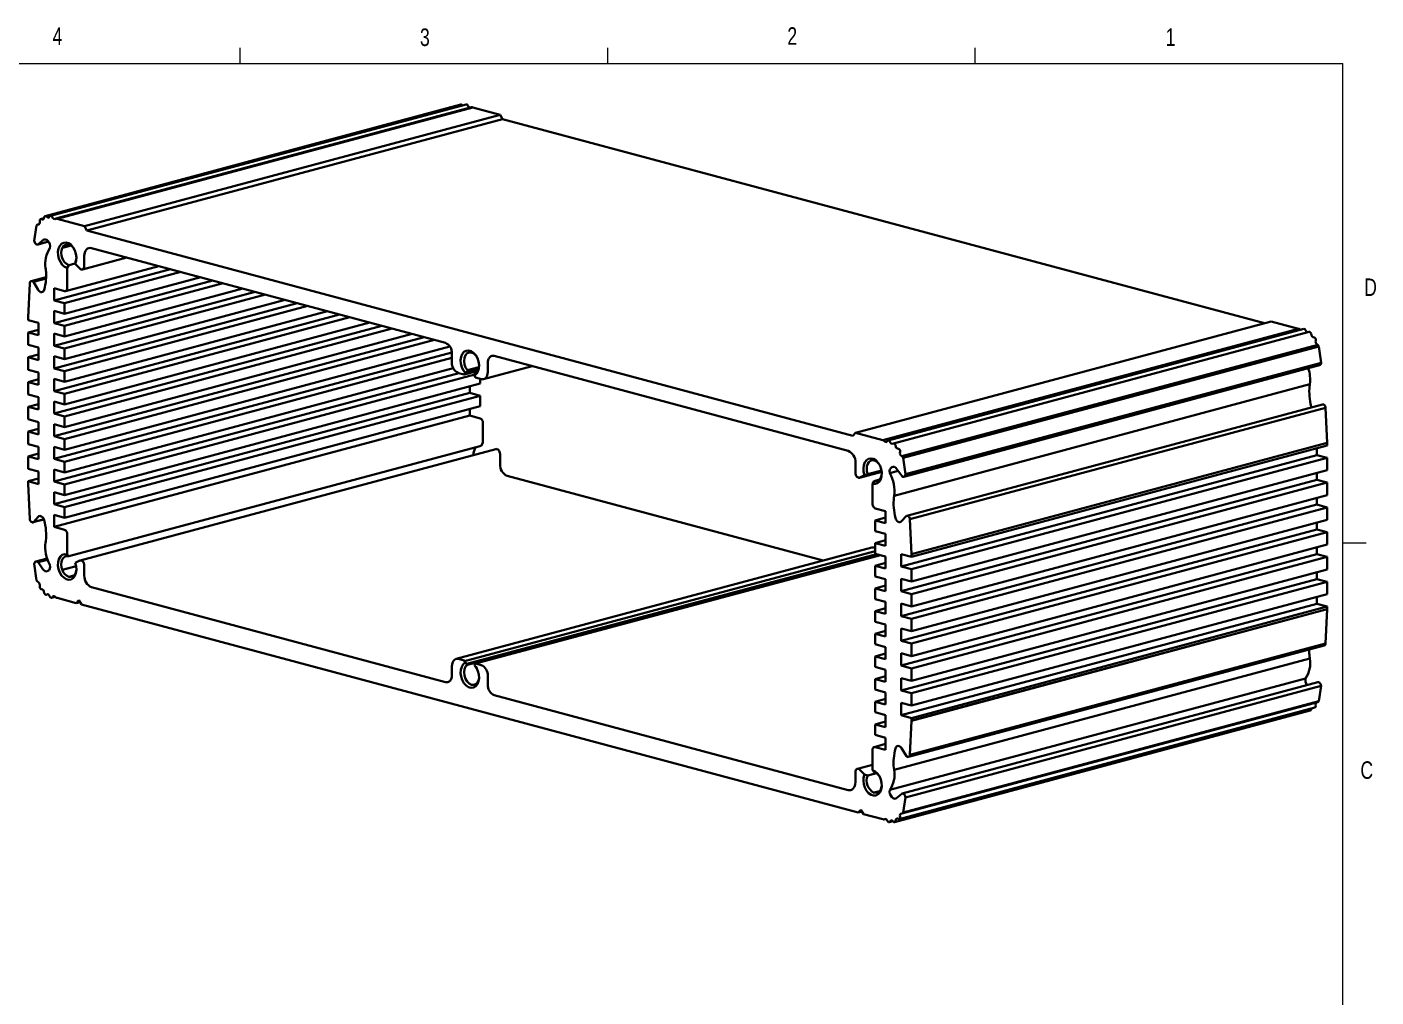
# Model space of a CAD drawing. Header units: inches. Extents: x 0.4 to 16.6, y 0.2 to 10.8.
# Drawn here: x 9.33 to 16.55, y 5.64 to 10.84 of the extents above; entities that cross this region are included whole.
import ezdxf

# ---------------------------------------------------------------- set-up
doc = ezdxf.new("R2010")
doc.units = ezdxf.units.IN
doc.header["$MEASUREMENT"] = 0
doc.linetypes.add('HIDDEN', pattern=[0.075, 0.05, -0.025])
doc.styles.add('SLDTEXTSTYLE1', font='TXT', dxfattribs={"width": 0.75})

msp = doc.modelspace()

# ---------------------------------------------------------------- linework, layer by layer
at = {"color": 7, "linetype": 'Continuous', "lineweight": 18}
for p, q in [((10.4697516, 10.6420732), (10.4697516, 10.7268724)), ((12.4385016, 10.6420732), (12.4385016, 10.7268724)), ((14.4072516, 10.6420732), (14.4072516, 10.7268724)), ((0.6262516, 10.6420732), (16.3762516, 10.6420732)), ((16.3762516, 0.3920732), (16.3762516, 10.6420732)), ((16.3762516, 8.0752922), (16.5012516, 8.0752922))]:
    msp.add_line(p, q, dxfattribs=at)
at = {"color": 7, "linetype": 'Continuous', "lineweight": 35}
for p, q in [((11.651674, 10.4219134), (9.424566, 9.8252466)), ((11.6803189, 10.4228122), (9.453211, 9.8261453)), ((11.7091913, 10.4080615), (9.4820833, 9.8113947)), ((11.6607859, 10.417579), (11.6582812, 10.4198531)), ((11.6933582, 10.4106969), (11.6895487, 10.4174138)), ((9.4881819, 9.8097685), (11.7152899, 10.4064354)), ((9.6345146, 9.7705644), (11.8616226, 10.3672312)), ((9.648434, 9.7478698), (11.875542, 10.3445366)), ((11.8616226, 10.3672312), (11.7152899, 10.4064354)), ((11.875542, 10.3445366), (11.8616226, 10.3672312)), ((15.9571554, 9.2510273), (11.875542, 10.3445366)), ((9.378811, 9.7745406), (9.3666158, 9.6928227)), ((9.3849255, 9.7794646), (9.3919408, 9.781344)), ((9.3902458, 9.7806547), (9.3849255, 9.7794646)), ((9.3952452, 9.7986764), (9.395732, 9.7908681)), ((9.4182172, 9.8135795), (9.4005093, 9.8088353)), ((9.4096034, 9.8068184), (9.4039535, 9.8086898)), ((9.4196601, 9.8194047), (9.4179534, 9.8125147)), ((9.4362926, 9.8185383), (9.4311732, 9.8231862)), ((9.4498756, 9.823773), (9.4462352, 9.8188502)), ((9.4662502, 9.81403), (9.4624407, 9.820747)), ((9.4812916, 9.8111163), (9.4762717, 9.8089101)), ((9.6345146, 9.7705644), (9.4881819, 9.8097685)), ((9.648434, 9.7478698), (9.6345146, 9.7705644)), ((9.3842233, 9.6727172), (9.4423808, 9.6882983)), ((9.3863746, 9.6736233), (9.411694, 9.6961359)), ((9.3863746, 9.6736233), (9.4421809, 9.6885744)), ((13.7515231, 8.6486069), (9.648434, 9.7478698)), ((9.5163995, 9.6543973), (9.5633011, 9.6669627)), ((9.5166306, 9.654496), (9.5632625, 9.6669892)), ((9.5514994, 9.6725509), (9.5513686, 9.6725159)), ((11.5692751, 9.1460143), (9.6734372, 9.6539302)), ((9.4728706, 9.3738009), (10.0959567, 9.5407326)), ((9.5336424, 9.4233176), (10.03393, 9.5573502)), ((9.5424677, 9.547726), (9.5514309, 9.5623398)), ((9.5424677, 9.547726), (9.5424677, 9.4386029)), ((9.5514309, 9.5623398), (9.5854812, 9.5714623)), ((9.5864623, 9.5805119), (9.5853302, 9.5700691)), ((9.6098213, 9.5449202), (9.5853302, 9.5700691)), ((9.6240473, 9.539663), (9.8619982, 9.6034126)), ((9.6344628, 9.6112687), (9.6344628, 9.5577027)), ((9.4297901, 9.4979578), (9.350324, 9.476668)), ((9.3614308, 9.4720961), (9.4294924, 9.4903306)), ((9.3874252, 9.4297142), (9.3614308, 9.4720961)), ((9.4728706, 9.2524222), (10.3224848, 9.4800432)), ((9.5285483, 9.3588842), (10.1516344, 9.5258159)), ((9.5285483, 9.3019879), (10.2578194, 9.4973678)), ((9.3426975, 9.4647757), (9.3336782, 9.2822709)), ((9.5285483, 9.4233667), (9.4728706, 9.4382833)), ((9.4728706, 9.4382833), (9.4728706, 9.3738009)), ((9.4728706, 9.1310434), (10.5490128, 9.4193538)), ((9.5285483, 9.2375055), (10.3781625, 9.4651265)), ((9.5285483, 9.1806092), (10.4843475, 9.4366784)), ((9.5285483, 9.1161268), (10.6046905, 9.4044372)), ((9.4728706, 9.3738009), (9.5285483, 9.3588842)), ((9.4728706, 9.0096647), (10.7755408, 9.3586645)), ((9.5285483, 9.0592305), (10.7108755, 9.375989)), ((9.5285483, 9.3588842), (9.5285483, 9.3019879)), ((9.5285483, 8.994748), (10.8312185, 9.3437478)), ((9.3336782, 9.2822709), (9.3336763, 9.2821995)), ((9.3336763, 9.2821995), (9.3336782, 9.2821272)), ((9.3336782, 9.2821272), (9.3336782, 9.2680468)), ((9.3336782, 9.2680468), (9.3893503, 9.2531316)), ((9.3893503, 9.2531316), (9.3893503, 9.1867526)), ((9.5285483, 9.3019879), (9.4728706, 9.3169046)), ((9.4728706, 9.3169046), (9.4728706, 9.2524222)), ((9.4728706, 8.888286), (11.0020689, 9.2979751)), ((9.4728706, 9.2524222), (9.5285483, 9.2375055)), ((9.5285483, 8.9378518), (10.9374035, 9.3152997)), ((9.5285483, 8.8733693), (11.0577466, 9.2830584)), ((9.5285483, 8.816473), (11.1639316, 9.2546103)), ((13.7654425, 8.6638432), (15.9925505, 9.26051)), ((16.1388831, 9.2213059), (15.9925505, 9.26051)), ((9.3336782, 9.2016678), (9.3893503, 9.216583)), ((9.3336782, 9.2016678), (9.3336782, 9.1352888)), ((9.3893503, 9.1867526), (9.3336782, 9.2016678)), ((9.4728706, 8.7670509), (11.2283287, 9.2373576)), ((9.5285483, 9.1806092), (9.4728706, 9.1955259)), ((9.4728706, 9.1955259), (9.4728706, 9.1310434)), ((9.5285483, 9.2375055), (9.5285483, 9.1806092)), ((9.5285483, 8.7521343), (11.2840064, 9.2224409)), ((9.5285483, 8.695238), (11.3901915, 9.1939928)), ((13.9117751, 8.624639), (16.1388831, 9.2213059)), ((16.1677411, 9.2205822), (13.9406331, 8.6239153)), ((16.196386, 9.2043348), (13.9692781, 8.607668)), ((16.1492039, 9.2156159), (16.1457735, 9.2189616)), ((16.1808298, 9.2079116), (16.1771895, 9.214785)), ((16.2091116, 9.1864221), (16.2074049, 9.1942266)), ((9.3336782, 9.1352888), (9.3893503, 9.1203736)), ((9.3893503, 9.1203736), (9.3893503, 9.0539946)), ((9.4728706, 8.6456722), (11.4548568, 9.1766682)), ((9.4728706, 9.1310434), (9.5285483, 9.1161268)), ((9.5285483, 8.6307555), (11.5105345, 9.1617516)), ((9.5285483, 8.5738593), (11.5929899, 9.126946)), ((9.5285483, 9.1161268), (9.5285483, 9.0592305)), ((14.0150316, 8.539008), (16.2421396, 9.1356748)), ((14.0211461, 8.5308078), (16.2482541, 9.1274746)), ((16.2231116, 9.1750957), (16.2174616, 9.1762517)), ((16.231333, 9.1528688), (16.2318198, 9.1604162)), ((16.2421396, 9.1356748), (16.2368192, 9.1397157)), ((16.2604493, 9.0392222), (16.2482541, 9.1274746)), ((9.3336782, 9.0689098), (9.3893503, 9.083825)), ((9.3336782, 9.0689098), (9.3336782, 9.0025308)), ((9.3893503, 9.0539946), (9.3336782, 9.0689098)), ((9.4728706, 8.5242935), (11.6038081, 9.0951952)), ((9.5285483, 9.0592305), (9.4728706, 9.0741472)), ((9.4728706, 9.0741472), (9.4728706, 9.0096647)), ((9.5285483, 8.5093768), (11.6040737, 9.065433)), ((11.6040737, 9.0413638), (11.6040737, 9.0892778)), ((11.7958834, 9.0378899), (11.7958834, 8.9899758)), ((13.7265198, 8.5680646), (11.8306819, 9.0759805)), ((14.0333413, 8.4425553), (16.2604493, 9.0392222)), ((9.3336782, 9.0025308), (9.3893503, 8.9876156)), ((9.3893503, 8.9876156), (9.3893503, 8.9212366)), ((9.4728706, 9.0096647), (9.5285483, 8.994748)), ((9.4728706, 8.4029148), (11.6415163, 8.9839189)), ((9.5285483, 8.4524805), (11.6113125, 9.0104761)), ((9.5285483, 8.994748), (9.5285483, 8.9378518)), ((9.5285483, 8.3879981), (11.7258717, 8.9766853)), ((11.6688264, 8.9766022), (11.6388723, 8.9846273)), ((11.6700999, 8.97659), (11.7394613, 8.9951726)), ((11.67184, 8.9781655), (11.7404777, 8.9965543)), ((11.6754883, 8.9851168), (11.67184, 8.9781655)), ((11.6754883, 8.9851168), (11.6841913, 8.9923953)), ((11.6841913, 8.9923953), (11.7465405, 9.0090994)), ((11.6867122, 8.9996018), (11.7482761, 9.0160954)), ((11.7271297, 8.9808917), (11.7244688, 8.9719944)), ((11.728117, 8.9630883), (11.7244688, 8.9719944)), ((11.7279483, 8.9920882), (11.734827, 8.9902453)), ((11.7738203, 8.9517626), (12.0340779, 9.0214885)), ((14.0251794, 8.4293538), (16.2522873, 9.0260206)), ((9.3336782, 8.9361518), (9.3893503, 8.951067)), ((9.3336782, 8.9361518), (9.3336782, 8.8697728)), ((9.3893503, 8.9212366), (9.3336782, 8.9361518)), ((9.5285483, 8.9378518), (9.4728706, 8.9527684)), ((9.4728706, 8.9527684), (9.4728706, 8.888286)), ((9.5285483, 8.3311018), (11.7556562, 8.9277686)), ((11.6999785, 8.912852), (11.6999785, 8.8782029)), ((11.7610848, 8.9518852), (11.7311307, 8.9599102)), ((11.7556562, 8.9533396), (11.7556562, 8.9277686)), ((13.973739, 8.3273728), (16.200847, 8.9240397)), ((9.3336782, 8.8697728), (9.3893503, 8.8548576)), ((9.3336782, 8.8033939), (9.3893503, 8.818309)), ((9.3893503, 8.8548576), (9.3893503, 8.7884787)), ((9.4728706, 8.888286), (9.5285483, 8.8733693)), ((9.4728706, 8.281536), (11.6999785, 8.8782029)), ((9.5285483, 8.816473), (9.4728706, 8.8313897)), ((9.4728706, 8.8313897), (9.4728706, 8.7670509)), ((9.5285483, 8.8733693), (9.5285483, 8.816473)), ((9.5285483, 8.2666194), (11.7556562, 8.8632862)), ((11.6999785, 8.8782029), (11.7556562, 8.8632862)), ((11.7556562, 8.8632862), (11.7556562, 8.8063899)), ((9.3336782, 8.8033939), (9.3336782, 8.7370149)), ((9.3893503, 8.7884787), (9.3336782, 8.8033939)), ((9.4728706, 8.7670509), (9.5285483, 8.7521343)), ((9.4728706, 8.1601573), (11.6999785, 8.7568241)), ((9.5285483, 8.2097231), (11.7556562, 8.8063899)), ((9.5285483, 8.7521343), (9.5285483, 8.695238)), ((11.6999785, 8.7914732), (11.6999785, 8.7568241)), ((11.6999785, 8.7568241), (11.7556562, 8.7419075)), ((16.2678858, 8.8167104), (14.0407778, 8.2200435)), ((14.0572596, 8.2016924), (16.2843676, 8.7983592)), ((16.2089998, 8.8009342), (16.2076339, 8.8052183)), ((16.2933869, 8.6110217), (16.2843676, 8.7983592)), ((9.3336782, 8.7370149), (9.3893503, 8.7220997)), ((9.3336782, 8.6706359), (9.3893503, 8.6855511)), ((9.3893503, 8.7220997), (9.3893503, 8.6557207)), ((9.5285483, 8.695238), (9.4728706, 8.7101547)), ((9.4728706, 8.7101547), (9.4728706, 8.6456722)), ((11.7695757, 8.7192129), (11.7695757, 8.6100898)), ((9.3336782, 8.6706359), (9.3336782, 8.6042569)), ((9.3893503, 8.6557207), (9.3336782, 8.6706359)), ((9.3336782, 8.6042569), (9.3893503, 8.5893417)), ((9.4728706, 8.6456722), (9.5285483, 8.6307555)), ((9.5285483, 8.6307555), (9.5285483, 8.5738593)), ((11.7695757, 8.6100898), (11.7606125, 8.595476)), ((13.7654425, 8.6638432), (13.7515231, 8.6486069)), ((13.9117751, 8.624639), (13.7654425, 8.6638432)), ((13.9236853, 8.6173989), (13.9186655, 8.6222947)), ((13.9375164, 8.6218247), (13.9337069, 8.617149)), ((13.9537218, 8.6112448), (13.9500815, 8.6181181)), ((13.9687839, 8.6075102), (13.9636644, 8.6056053)), ((14.0662789, 8.0143548), (16.2933869, 8.6110217)), ((16.2933869, 8.5967976), (16.2933869, 8.6110217)), ((9.3336782, 8.5378779), (9.3893503, 8.5527931)), ((9.3336782, 8.5378779), (9.3336782, 8.4714989)), ((9.3893503, 8.5229627), (9.3336782, 8.5378779)), ((9.3893503, 8.5893417), (9.3893503, 8.5229627)), ((9.5285483, 8.5738593), (9.4728706, 8.5887759)), ((9.4728706, 8.5887759), (9.4728706, 8.5242935)), ((9.5514309, 8.0036118), (11.7606125, 8.595476)), ((11.8391309, 8.5776621), (9.612023, 7.9809953)), ((11.8615708, 8.5508201), (11.8615708, 8.4972541)), ((13.9820036, 8.5897552), (13.9802969, 8.5975597)), ((13.9960036, 8.5784288), (13.9903536, 8.5795848)), ((14.0042251, 8.5562019), (14.0047119, 8.5637494)), ((14.0150316, 8.539008), (14.0097112, 8.5430489)), ((14.0106031, 7.9486679), (16.237711, 8.5453348)), ((14.0333413, 8.4425553), (14.0211461, 8.5308078)), ((14.0662789, 8.0001307), (16.2933869, 8.5967976)), ((14.0662789, 7.9337518), (16.2933869, 8.5304186)), ((16.237711, 8.5453348), (16.237711, 8.5818814)), ((16.2933869, 8.5304186), (16.237711, 8.5453348)), ((16.2933869, 8.4640396), (16.2933869, 8.5304186)), ((9.3336782, 8.4714989), (9.3893503, 8.4565837)), ((9.3893503, 8.4565837), (9.3893503, 8.3902047)), ((9.4728706, 8.5242935), (9.5285483, 8.5093768)), ((9.5285483, 8.4524805), (9.4728706, 8.4673972)), ((9.4728706, 8.4673972), (9.4728706, 8.4029148)), ((9.5285483, 8.5093768), (9.5285483, 8.4524805)), ((13.7654942, 8.4509537), (13.7654942, 8.5045197)), ((13.8314212, 8.4432405), (13.9053312, 8.4630418)), ((13.9496032, 8.4480607), (13.9951177, 8.4602546)), ((13.9882628, 8.4700225), (14.0135825, 8.4339432)), ((14.0662789, 7.8673728), (16.2933869, 8.4640396)), ((9.3336782, 8.3908958), (9.3336763, 8.3908245)), ((9.3336763, 8.3908245), (9.3336782, 8.3907521)), ((9.3336782, 8.4051199), (9.3893503, 8.4200351)), ((9.3336782, 8.4051199), (9.3336782, 8.3908958)), ((9.3893503, 8.3902047), (9.3336782, 8.4051199)), ((9.3336782, 8.3907521), (9.3426975, 8.2034146)), ((9.4728706, 8.4029148), (9.5285483, 8.3879981)), ((9.5285483, 8.3879981), (9.5285483, 8.3311018)), ((11.9005452, 8.4337092), (13.5929871, 7.9802853)), ((13.7879341, 8.4241117), (13.9063637, 8.4558403)), ((13.8146269, 8.4369938), (13.7901358, 8.4249677)), ((13.8146269, 8.4369938), (13.8314212, 8.4432405)), ((13.8664526, 8.4062978), (13.8574894, 8.391684)), ((13.8574894, 8.2825609), (13.8574894, 8.391684)), ((13.8664526, 8.4062978), (13.8940066, 8.4136798)), ((14.0106031, 7.8159099), (16.237711, 8.4125768)), ((14.0662789, 7.8009938), (16.2933869, 8.3976606)), ((16.237711, 8.4125768), (16.237711, 8.4491234)), ((16.2933869, 8.3976606), (16.237711, 8.4125768)), ((16.2933869, 8.3312816), (16.2933869, 8.3976606)), ((9.5285483, 8.3311018), (9.4728706, 8.3460185)), ((9.4728706, 8.3460185), (9.4728706, 8.281536)), ((14.0662789, 7.7346148), (16.2933869, 8.3312816)), ((16.237711, 8.2798188), (16.237711, 8.3163654)), ((9.4728706, 8.281536), (9.5285483, 8.2666194)), ((9.5285483, 8.2666194), (9.5285483, 8.2097231)), ((13.9270865, 8.2449497), (13.8714088, 8.2598663)), ((13.9270865, 8.1804672), (13.9270865, 8.2449497)), ((14.0106031, 7.683152), (16.237711, 8.2798188)), ((14.0662789, 7.6682358), (16.2933869, 8.2649026)), ((16.2933869, 8.2649026), (16.237711, 8.2798188)), ((16.2933869, 8.1985236), (16.2933869, 8.2649026)), ((9.3591792, 8.1850634), (9.4180652, 8.2008396)), ((9.3614308, 8.1860564), (9.3874252, 8.21451)), ((9.3614308, 8.1860564), (9.4179284, 8.2011928)), ((9.5285483, 8.2097231), (9.4728706, 8.2246397)), ((9.4728706, 8.2246397), (9.4728706, 8.1601573)), ((13.8714088, 8.1953839), (13.9270865, 8.2103006)), ((13.8714088, 8.1384876), (13.8714088, 8.1953839)), ((13.8714088, 8.1953839), (13.9270865, 8.1804672)), ((14.0385263, 8.2190505), (14.0125319, 8.190597)), ((14.0662789, 8.0143548), (14.0572596, 8.2016924)), ((14.0662789, 7.6018568), (16.2933869, 8.1985236)), ((16.237711, 8.1470608), (16.237711, 8.1836075)), ((9.4728706, 8.1601573), (9.5285483, 8.1452406)), ((9.5424677, 8.122546), (9.5424677, 8.013423)), ((13.9270865, 8.1235709), (13.8714088, 8.1384876)), ((13.9270865, 8.0590885), (13.9270865, 8.1235709)), ((14.0106031, 7.550394), (16.237711, 8.1470608)), ((14.0662789, 7.5354778), (16.2933869, 8.1321446)), ((16.2933869, 8.1321446), (16.237711, 8.1470608)), ((16.2933869, 8.0657656), (16.2933869, 8.1321446)), ((13.8532448, 8.0500112), (11.6261368, 7.4533444)), ((11.67184, 7.4420187), (13.8714088, 8.0313075)), ((13.8659802, 8.0498886), (13.8714088, 8.0484342)), ((13.8714088, 8.0740052), (13.9270865, 8.0889218)), ((13.8714088, 8.0171089), (13.8714088, 8.0740052)), ((13.8714088, 8.0740052), (13.9270865, 8.0590885)), ((14.0662789, 7.4690988), (16.2933869, 8.0657656)), ((16.237711, 8.0143028), (16.237711, 8.0508495)), ((9.3666158, 7.9625516), (9.378811, 7.8742992)), ((9.4353184, 7.9919727), (9.3747777, 7.9757532)), ((9.3863746, 7.9711638), (9.4377522, 7.9849284)), ((9.4116942, 7.9350844), (9.3863746, 7.9711638)), ((9.5514309, 8.0036118), (9.5424677, 8.013423)), ((9.5853302, 7.9681132), (9.6098213, 7.9801392)), ((9.6344628, 7.9541532), (9.6344628, 7.9005872)), ((11.6841913, 7.4272598), (13.8786301, 8.0151742)), ((13.8991168, 8.0096856), (11.7298571, 7.428517)), ((13.8891295, 8.0123613), (13.5205964, 7.9136273)), ((13.9270865, 8.0021922), (13.8714088, 8.0171089)), ((13.8714088, 7.9526264), (13.9270865, 7.9675431)), ((13.8714088, 7.8957302), (13.8714088, 7.9526264)), ((13.8714088, 7.9526264), (13.9270865, 7.9377098)), ((13.8876038, 8.0066012), (13.8922381, 8.0115285)), ((13.9270865, 7.9377098), (13.9270865, 8.0021922)), ((14.0106031, 8.0150469), (14.0662789, 8.0001307)), ((14.0106031, 7.9486679), (14.0106031, 8.0150469)), ((14.0106031, 7.417636), (16.237711, 8.0143028)), ((14.0662789, 8.0001307), (14.0662789, 8.0143548)), ((14.0662789, 7.4027198), (16.2933869, 7.9993867)), ((16.2933869, 7.9993867), (16.237711, 8.0143028)), ((16.2933869, 7.9330077), (16.2933869, 7.9993867)), ((9.5163995, 7.930325), (9.5903095, 7.9501263)), ((9.5903427, 7.9499412), (9.5166306, 7.9301929)), ((9.5513686, 7.8935596), (9.5792459, 7.9010283)), ((9.5514309, 7.8933823), (9.5789849, 7.9007643)), ((13.9270865, 7.8808135), (13.8714088, 7.8957302)), ((13.9270865, 7.816331), (13.9270865, 7.8808135)), ((14.0662789, 7.9337518), (14.0106031, 7.9486679)), ((14.0106031, 7.8822889), (14.0662789, 7.8673728)), ((14.0106031, 7.8159099), (14.0106031, 7.8822889)), ((14.0106031, 7.284878), (16.237711, 7.8815449)), ((14.0662789, 7.8673728), (14.0662789, 7.9337518)), ((14.0662789, 7.3363408), (16.2933869, 7.9330077)), ((16.237711, 7.8815449), (16.237711, 7.9180915)), ((16.2933869, 7.8666287), (16.237711, 7.8815449)), ((9.3849255, 7.866099), (9.3902458, 7.8620581)), ((9.395732, 7.848905), (9.3952452, 7.8413576)), ((9.4039535, 7.8266781), (9.4096034, 7.8255221)), ((9.4179534, 7.8153517), (9.4196601, 7.8075472)), ((9.6734372, 7.8370424), (11.5692751, 7.3291265)), ((13.8714088, 7.8312477), (13.9270865, 7.8461644)), ((13.8714088, 7.7743514), (13.8714088, 7.8312477)), ((13.8714088, 7.8312477), (13.9270865, 7.816331)), ((14.0662789, 7.8009938), (14.0106031, 7.8159099)), ((14.0662789, 7.2699618), (16.2933869, 7.8666287)), ((16.2933869, 7.8002497), (16.2933869, 7.8666287)), ((9.430679, 7.797439), (9.4393063, 7.7997503)), ((9.4311732, 7.7975968), (9.4362926, 7.7995016)), ((9.4462352, 7.7938622), (9.4498756, 7.7869888)), ((9.459324, 7.7811916), (9.4778611, 7.7861579)), ((9.4624407, 7.7832822), (9.4662502, 7.7879579)), ((9.4762717, 7.7877081), (9.4812916, 7.7828122)), ((9.4881819, 7.7804679), (9.5912075, 7.7528662)), ((9.5912075, 7.7528662), (9.6051269, 7.7681025)), ((9.5912075, 7.7528662), (9.6111886, 7.7582194)), ((9.6051269, 7.7681025), (9.6190464, 7.7454079)), ((9.6190464, 7.7454079), (13.7809107, 6.6303985)), ((13.9270865, 7.7594348), (13.8714088, 7.7743514)), ((13.9270865, 7.6949523), (13.9270865, 7.7594348)), ((14.0106031, 7.749531), (14.0662789, 7.7346148)), ((14.0106031, 7.683152), (14.0106031, 7.749531)), ((14.0106031, 7.15212), (16.237711, 7.7487869)), ((14.0662789, 7.7346148), (14.0662789, 7.8009938)), ((14.0662789, 7.2035828), (16.2933869, 7.8002497)), ((14.0662789, 7.1372039), (16.2933869, 7.7338707)), ((16.237711, 7.7487869), (16.237711, 7.7853335)), ((16.2933869, 7.7338707), (16.237711, 7.7487869)), ((16.2933869, 7.7196466), (16.2933869, 7.7338707)), ((13.8714088, 7.709869), (13.9270865, 7.7247856)), ((13.8714088, 7.6529727), (13.8714088, 7.709869)), ((13.8714088, 7.709869), (13.9270865, 7.6949523)), ((14.0662789, 7.6682358), (14.0106031, 7.683152)), ((14.0662789, 7.1229798), (16.2933869, 7.7196466)), ((14.0662789, 7.1228361), (16.2933869, 7.7195029)), ((14.0662789, 7.6018568), (14.0662789, 7.6682358)), ((14.0662808, 7.1229074), (16.2933887, 7.7195743)), ((16.2843676, 7.5369981), (16.2933869, 7.7195029)), ((16.2933887, 7.7195743), (16.2933869, 7.7196466)), ((16.2933869, 7.7195029), (16.2933887, 7.7195743)), ((13.9270865, 7.638056), (13.8714088, 7.6529727)), ((13.8714088, 7.5886339), (13.9270865, 7.6035506)), ((13.9270865, 7.5737173), (13.9270865, 7.638056)), ((14.0106031, 7.616773), (14.0662789, 7.6018568)), ((14.0106031, 7.550394), (14.0106031, 7.616773)), ((12.0618407, 7.5228105), (11.6867122, 7.4223094)), ((12.0618407, 7.5228105), (12.0537196, 7.5152833)), ((13.8714088, 7.5317377), (13.8714088, 7.5886339)), ((13.8714088, 7.5886339), (13.9270865, 7.5737173)), ((13.9270865, 7.516821), (13.8714088, 7.5317377)), ((13.9270865, 7.4523385), (13.9270865, 7.516821)), ((14.0662789, 7.5354778), (14.0106031, 7.550394)), ((14.0496331, 6.928439), (16.2767411, 7.5251058)), ((14.0572596, 6.9403313), (16.2843676, 7.5369981)), ((14.0662789, 7.4690988), (14.0662789, 7.5354778)), ((11.6388723, 7.4532218), (11.6688264, 7.4451967)), ((13.8714088, 7.4672552), (13.9270865, 7.4821719)), ((13.8714088, 7.4103589), (13.8714088, 7.4672552)), ((13.8714088, 7.4672552), (13.9270865, 7.4523385)), ((13.973739, 6.859403), (16.200847, 7.4560699)), ((14.0106031, 7.484015), (14.0662789, 7.4690988)), ((14.0106031, 7.417636), (14.0106031, 7.484015)), ((11.6040737, 7.3672171), (11.6040737, 7.4151311)), ((11.67184, 7.4420187), (11.6754883, 7.4331126)), ((11.6841913, 7.4272598), (11.6754883, 7.4331126)), ((11.7244688, 7.4199901), (11.728117, 7.4269414)), ((11.7244688, 7.4199901), (11.7271297, 7.4157561)), ((11.7311307, 7.4285047), (11.7610848, 7.4204797)), ((11.7374028, 7.4020128), (11.7313401, 7.4103531)), ((13.9270865, 7.3954423), (13.8714088, 7.4103589)), ((13.9270865, 7.3309598), (13.9270865, 7.3954423)), ((14.0662789, 7.4027198), (14.0106031, 7.417636)), ((14.0662789, 7.3363408), (14.0662789, 7.4027198)), ((11.7958834, 7.3637432), (11.7958834, 7.3158292)), ((13.8714088, 7.3458765), (13.9270865, 7.3607931)), ((13.8714088, 7.2889802), (13.8714088, 7.3458765)), ((13.8714088, 7.3458765), (13.9270865, 7.3309598)), ((13.9496032, 6.7516476), (16.1767111, 7.3483145)), ((14.0106031, 7.351257), (14.0662789, 7.3363408)), ((14.0106031, 7.284878), (14.0106031, 7.351257)), ((16.2428418, 7.3290566), (14.0157338, 6.7323897)), ((14.0333413, 6.7122843), (16.2604493, 7.3089511)), ((16.2482541, 7.2272332), (16.2604493, 7.3089511)), ((11.8306819, 7.2590927), (13.7265198, 6.7511768)), ((13.9270865, 7.2740635), (13.8714088, 7.2889802)), ((13.8714088, 7.2244977), (13.9270865, 7.2394144)), ((13.9270865, 7.2095811), (13.9270865, 7.2740635)), ((14.0662789, 7.2699618), (14.0106031, 7.284878)), ((14.0662789, 7.2035828), (14.0662789, 7.2699618)), ((13.8714088, 7.1676015), (13.8714088, 7.2244977)), ((13.8714088, 7.2244977), (13.9270865, 7.2095811)), ((13.9270865, 7.1526848), (13.8714088, 7.1676015)), ((13.9753911, 6.5798604), (16.2024991, 7.1765272)), ((13.9994477, 6.5962716), (16.2265557, 7.1929385)), ((14.0106031, 7.218499), (14.0662789, 7.2035828)), ((14.0106031, 7.15212), (14.0106031, 7.218499)), ((14.0150316, 6.6256424), (16.2421396, 7.2223092)), ((14.0211461, 6.6305663), (16.2482541, 7.2272332)), ((16.2074049, 7.1823691), (16.2088479, 7.1881944)), ((16.2318198, 7.2030974), (16.231333, 7.2109057)), ((13.8714088, 7.103119), (13.9270865, 7.1180357)), ((13.8714088, 7.0462227), (13.8714088, 7.103119)), ((13.8714088, 7.103119), (13.9270865, 7.0882023)), ((13.9270865, 7.0882023), (13.9270865, 7.1526848)), ((14.0662789, 7.1372039), (14.0106031, 7.15212)), ((14.0572596, 6.9403313), (14.0662789, 7.1228361)), ((14.0662789, 7.1229798), (14.0662789, 7.1372039)), ((14.0662808, 7.1229074), (14.0662789, 7.1229798)), ((14.0662789, 7.1228361), (14.0662808, 7.1229074)), ((13.9270865, 7.0313061), (13.8714088, 7.0462227)), ((13.9270865, 6.9668236), (13.9270865, 7.0313061)), ((13.8574894, 6.857381), (13.8574894, 6.966504)), ((13.9270865, 6.9980708), (13.8663146, 6.9817893)), ((13.8714088, 6.9817403), (13.9270865, 6.9668236)), ((14.0125319, 6.9753928), (14.0385263, 6.9330108)), ((13.8574894, 6.8873001), (13.7759098, 6.865444)), ((13.7654942, 6.7938383), (13.7654942, 6.8474043)), ((13.7901358, 6.8601868), (13.8146269, 6.8350379)), ((13.8314212, 6.8293977), (13.8146269, 6.8350379)), ((13.8314212, 6.8293977), (13.8783228, 6.8419632)), ((13.8574894, 6.857381), (13.8664526, 6.8475698)), ((13.8939259, 6.7447375), (13.8666837, 6.737439)), ((14.0135825, 6.7314837), (13.9882631, 6.7089711)), ((14.0211461, 6.6305663), (14.0333413, 6.7122843)), ((13.7809107, 6.6303985), (13.7948301, 6.6456347)), ((13.7809107, 6.6303985), (13.8008918, 6.6357516)), ((13.7948301, 6.6456347), (13.8087496, 6.6229401)), ((13.8087496, 6.6229401), (13.9117751, 6.5953384)), ((13.9178737, 6.5937123), (13.9277949, 6.5963703)), ((13.9186655, 6.5939907), (13.9236853, 6.5961968)), ((13.9337069, 6.5910769), (13.9375164, 6.58436)), ((13.9467461, 6.5789617), (13.9662791, 6.5841948)), ((13.9500815, 6.5813339), (13.9537218, 6.5862567)), ((13.9636644, 6.5865687), (13.9687839, 6.5819207)), ((13.9802969, 6.5857022), (13.9820036, 6.5925922)), ((13.9903536, 6.5982885), (13.9960036, 6.5964172)), ((14.0047119, 6.6064305), (14.0042251, 6.6142388)), ((14.0097112, 6.6244523), (14.0150316, 6.6256424))]:
    msp.add_line(p, q, dxfattribs=at)
at = {"color": 7, "linetype": 'HIDDEN', "lineweight": 18}
msp.add_line((11.7206703, 8.5459252), (11.7201913, 8.5533024), dxfattribs=at)
at = {"color": 7, "linetype": 'Continuous', "lineweight": 35, "flags": 128}
for points in [[(9.4039535, 9.8086898), (9.4021818, 9.8090194), (9.4004725, 9.8088253), (9.3989031, 9.8081165), (9.3975442, 9.8069248), (9.3964572, 9.8053041), (9.3956914, 9.8033276), (9.3952812, 9.8010846), (9.3952452, 9.7986764)], [(9.4624407, 9.820747), (9.4611126, 9.8227071), (9.4595657, 9.8243073), (9.4578698, 9.8254752), (9.4561015, 9.8261581), (9.4543407, 9.8263251), (9.452667, 9.8259687), (9.4511558, 9.825105), (9.4498756, 9.823773)], [(9.3666158, 9.6928227), (9.3672313, 9.6881834), (9.3686692, 9.683689), (9.3708333, 9.6796408), (9.3735783, 9.6763102), (9.3767203, 9.6739204), (9.3800487, 9.6726317), (9.3833404, 9.6725304), (9.3863746, 9.6736233)], [(9.411694, 9.6961359), (9.4180561, 9.6997642), (9.4253174, 9.7002054), (9.4327642, 9.6974162), (9.4396646, 9.6916706), (9.4453402, 9.6835336), (9.4492333, 9.6738047), (9.4509611, 9.6634404), (9.4503539, 9.6534593)], [(9.5853302, 9.5700691), (9.5904015, 9.585856), (9.5918593, 9.6038438), (9.5895938, 9.6226767), (9.5837758, 9.6409349), (9.5748437, 9.6572421), (9.563471, 9.6703688), (9.5505151, 9.6793257), (9.5369524, 9.6834374), (9.5238055, 9.6823941), (9.5120655, 9.6762743), (9.5026173, 9.6655394), (9.4961732, 9.6509987), (9.4932189, 9.6337482), (9.4939773, 9.6150885), (9.498391, 9.5964261), (9.5061274, 9.5791679), (9.5166033, 9.5646148), (9.529029, 9.5538641), (9.5424677, 9.547726)], [(9.6734372, 9.6539302), (9.6658337, 9.6549469), (9.6585224, 9.6538838), (9.6517842, 9.6507818), (9.6458782, 9.64576), (9.6410312, 9.6390115), (9.6374296, 9.6307956), (9.6352117, 9.621428), (9.6344628, 9.6112687)], [(9.591847, 9.6043454), (9.5905033, 9.5927219), (9.5864623, 9.5805119)], [(9.6344628, 9.5577027), (9.6339031, 9.5520595), (9.6322619, 9.5471008), (9.6296513, 9.5431646), (9.626249, 9.540519), (9.6222869, 9.5393444), (9.6180351, 9.5397209), (9.6137833, 9.5416226), (9.6098213, 9.5449202)], [(9.3614308, 9.4720961), (9.3586269, 9.4747186), (9.3555649, 9.4763702), (9.3524488, 9.4769409), (9.349486, 9.4763928), (9.3468739, 9.4747624), (9.3447865, 9.4721582), (9.3433627, 9.4687538), (9.3426975, 9.4647757)], [(9.4194312, 9.4305191), (9.4171662, 9.4252889), (9.4139143, 9.421265), (9.4098765, 9.4186963), (9.4053024, 9.4177415), (9.400475, 9.4184598), (9.3956926, 9.4208068), (9.3912512, 9.4246372), (9.3874252, 9.4297142)], [(9.5424677, 9.4386029), (9.5422002, 9.4349746), (9.5414081, 9.431629), (9.5401218, 9.4286948), (9.5383908, 9.4262846), (9.5362815, 9.4244911), (9.533875, 9.4233832), (9.5312638, 9.4230036), (9.5285483, 9.4233667)], [(16.2074049, 9.1942266), (16.2066926, 9.1966324), (16.2056528, 9.1988709), (16.2043325, 9.2008409), (16.2027913, 9.2024534), (16.2010989, 9.2036356), (16.1993317, 9.2043341), (16.1975694, 9.2045173), (16.196386, 9.2043348)], [(11.7244688, 8.9719944), (11.7352413, 8.98042), (11.7433426, 8.9931341), (11.7481588, 9.0091738), (11.7493252, 9.0273238), (11.7467534, 9.0462093), (11.7406382, 9.0643995), (11.7314429, 9.0805166), (11.719864, 9.0933396), (11.7067787, 9.1018971), (11.6931783, 9.1055408), (11.680093, 9.1039947), (11.6685142, 9.0973759), (11.6593189, 9.0861859), (11.6532037, 9.0712723), (11.6506319, 9.0537648), (11.6517983, 9.0349898), (11.6566145, 9.0163696), (11.6647157, 8.9993146), (11.6754883, 8.9851168)], [(11.7374028, 9.0709703), (11.7330995, 9.0771555), (11.7217044, 9.0882761), (11.7090262, 9.0944559), (11.696348, 9.0950694), (11.6849529, 9.0900545), (11.6759941, 9.0799187), (11.6703784, 9.0656879), (11.6686741, 9.0488022), (11.6710537, 9.0309707), (11.6772763, 9.013998), (11.6867122, 8.9996018), (11.6867122, 8.9996018)], [(11.8306819, 9.0759805), (11.8238931, 9.0768883), (11.8173651, 9.0759391), (11.8113489, 9.0731694), (11.8060756, 9.0686857), (11.801748, 9.0626602), (11.7985323, 9.0553246), (11.796552, 9.0469607), (11.7958834, 9.0378899)], [(11.7958834, 8.9899758), (11.7952147, 8.980905), (11.7932345, 8.9725411), (11.7900188, 8.9652055), (11.7856911, 8.95918), (11.7804179, 8.9546963), (11.7744016, 8.9519266), (11.7678737, 8.9509774), (11.7610848, 8.9518852)], [(16.2843676, 8.7983592), (16.2837023, 8.8026938), (16.2822786, 8.8068611), (16.2801911, 8.8105838), (16.277579, 8.8136138), (16.2746163, 8.8157494), (16.2715001, 8.8168484), (16.2684381, 8.8168374), (16.2678858, 8.8167104)], [(13.9500815, 8.6181181), (13.9488012, 8.6201361), (13.9472901, 8.6218095), (13.9456163, 8.6230627), (13.9438556, 8.6238392), (13.9420873, 8.6241038), (13.9403914, 8.6238446), (13.9388445, 8.6230733), (13.9375164, 8.6218247)], [(13.9802969, 8.5975597), (13.9795846, 8.5999656), (13.9785448, 8.6022041), (13.9772245, 8.6041741), (13.9756833, 8.6057866), (13.9739909, 8.6069688), (13.9722237, 8.6076673), (13.9704615, 8.6078505), (13.9687839, 8.6075102)], [(11.7207013, 8.5459335), (11.7203269, 8.5504561), (11.7201964, 8.5534704)], [(11.8391309, 8.5776621), (11.8408913, 8.5779807), (11.8451431, 8.5776042), (11.8493949, 8.5757025), (11.853357, 8.5724049), (11.8567592, 8.5679363), (11.8593699, 8.5626012), (11.861011, 8.5567632), (11.8615708, 8.5508201)], [(13.8574894, 8.391684), (13.8709281, 8.3906213), (13.8833538, 8.3947141), (13.8938297, 8.4036539), (13.9015661, 8.4167668), (13.9059798, 8.4330642), (13.9067381, 8.4513177), (13.9037839, 8.4701511), (13.8973398, 8.4881447), (13.8878916, 8.5039421), (13.8761515, 8.5163525), (13.8630047, 8.5244402), (13.849442, 8.5275956), (13.836486, 8.5255809), (13.8251133, 8.5185479), (13.8161813, 8.5070267), (13.8103632, 8.491886), (13.8080977, 8.474267), (13.8095556, 8.4554979), (13.8146269, 8.4369938)], [(13.8314212, 8.4432405), (13.8273801, 8.4576158), (13.8260018, 8.4722498), (13.8273801, 8.4861453), (13.8314212, 8.4983553), (13.8378496, 8.5080477), (13.8462272, 8.514562), (13.8559832, 8.5174542), (13.8664526, 8.5165273)], [(13.9496032, 8.4480607), (13.948996, 8.4583671), (13.9507238, 8.4678054), (13.9546169, 8.4754482), (13.9602925, 8.4805441), (13.9671928, 8.4825923), (13.9746395, 8.4813915), (13.9819008, 8.4770596), (13.9882628, 8.4700225)], [(13.7901358, 8.4249677), (13.7861737, 8.4237931), (13.7819219, 8.4241696), (13.7776701, 8.4260713), (13.7737081, 8.4293689), (13.7703058, 8.4338375), (13.7676951, 8.4391726), (13.766054, 8.4450106), (13.7654942, 8.4509537)], [(13.9068687, 8.4483034), (13.905525, 8.4366799), (13.901484, 8.4244699), (13.8950556, 8.4147775), (13.886678, 8.4082632), (13.876922, 8.4053709), (13.8664526, 8.4062978)], [(14.0135825, 8.4339432), (14.0166167, 8.4312244), (14.0199084, 8.429562), (14.0232367, 8.4290673), (14.0263788, 8.4297735), (14.0291238, 8.4316333), (14.0312878, 8.4345219), (14.0327258, 8.4382458), (14.0333413, 8.4425553)], [(9.3426975, 8.2034146), (9.3433627, 8.19908), (9.3447865, 8.1949127), (9.3468739, 8.19119), (9.349486, 8.18816), (9.3524488, 8.1860244), (9.3555649, 8.1849254), (9.3586269, 8.1849364), (9.3614308, 8.1860564)], [(9.3874252, 8.21451), (9.3912512, 8.217537), (9.3956926, 8.2189875), (9.400475, 8.2187719), (9.4053024, 8.2169036), (9.4098765, 8.213498), (9.4139143, 8.2087657), (9.4171662, 8.2029993), (9.4194312, 8.1965555)], [(14.0125319, 8.190597), (14.0087059, 8.18757), (14.0042644, 8.1861194), (13.9994821, 8.186335), (13.9946546, 8.1882034), (13.9900806, 8.191609), (13.9860427, 8.1963413), (13.9827908, 8.2021076), (13.9805259, 8.2085514)], [(14.0572596, 8.2016924), (14.0565943, 8.2060269), (14.0551706, 8.2101943), (14.0530832, 8.213917), (14.0504711, 8.216947), (14.0475083, 8.2190826), (14.0443921, 8.2201815), (14.0413302, 8.2201706), (14.0385263, 8.2190505)], [(13.8532448, 8.0500112), (13.8591914, 8.0507964), (13.8659802, 8.0498886)], [(9.3863746, 7.9711638), (9.3833404, 7.9738825), (9.3800487, 7.9755449), (9.3767203, 7.9760396), (9.3735783, 7.9753334), (9.3708333, 7.9734737), (9.3686692, 7.970585), (9.3672313, 7.9668611), (9.3666158, 7.9625516)], [(9.4503539, 7.9570462), (9.4509611, 7.9467399), (9.4492332, 7.9373015), (9.4453402, 7.9296588), (9.4396646, 7.9245629), (9.4327643, 7.9225147), (9.4253176, 7.9237155), (9.4180563, 7.9280474), (9.4116942, 7.9350844)], [(9.5424677, 8.013423), (9.529029, 8.0144857), (9.5166033, 8.0103928), (9.5061274, 8.001453), (9.498391, 7.9883402), (9.4939773, 7.9720427), (9.4932189, 7.9537893), (9.4961732, 7.9349559), (9.5026173, 7.9169623), (9.5120655, 7.9011648), (9.5238055, 7.8887545), (9.5369524, 7.8806668), (9.5505151, 7.8775113), (9.563471, 7.8795261), (9.5748437, 7.8865591), (9.5837758, 7.8980802), (9.5895938, 7.913221), (9.5918593, 7.93084), (9.5904015, 7.949609), (9.5853302, 7.9681132)], [(9.5163995, 7.930325), (9.5123585, 7.9447003), (9.5109801, 7.9593343), (9.5123585, 7.9732298), (9.5163995, 7.9854397), (9.5228279, 7.9951322), (9.5312055, 8.0016465), (9.5409615, 8.0045387), (9.5514309, 8.0036118)], [(9.6098213, 7.9801392), (9.6137833, 7.9813138), (9.6180351, 7.9809374), (9.6222869, 7.9790356), (9.626249, 7.9757381), (9.6296513, 7.9712695), (9.6322619, 7.9659344), (9.6339031, 7.9600964), (9.6344628, 7.9541532)], [(9.591847, 7.9353879), (9.5905033, 7.9237644), (9.5864623, 7.9115544), (9.5800339, 7.901862), (9.5716563, 7.8953477), (9.5619003, 7.8924554), (9.5514309, 7.8933823)], [(13.5203638, 7.9134605), (13.5126981, 7.9063683), (13.5124925, 7.9061047)], [(9.4196601, 7.8075472), (9.4203725, 7.8051414), (9.4214123, 7.8029029), (9.4227326, 7.8009329), (9.4242738, 7.7993204), (9.4259662, 7.7981382), (9.4277334, 7.7974397), (9.4294956, 7.7972565), (9.4311732, 7.7975968)], [(9.4498756, 7.7869888), (9.4511558, 7.7849708), (9.452667, 7.7832974), (9.4543407, 7.7820442), (9.4561015, 7.7812678), (9.4578698, 7.7810032), (9.4595657, 7.7812624), (9.4611126, 7.7820337), (9.4624407, 7.7832822)], [(12.0537515, 7.5152919), (12.0539571, 7.5155554), (12.0616228, 7.5226477)], [(11.6040737, 7.4151311), (11.6047423, 7.4242019), (11.6067226, 7.4325659), (11.6099383, 7.4399015), (11.614266, 7.445927), (11.6195392, 7.4504107), (11.6255554, 7.4531804), (11.6320834, 7.4541295), (11.6388723, 7.4532218)], [(11.6754883, 7.4331126), (11.6647157, 7.424687), (11.6566145, 7.4119728), (11.6517983, 7.3959332), (11.6506319, 7.3777832), (11.6532037, 7.3588977), (11.6593189, 7.3407074), (11.6685142, 7.3245904), (11.680093, 7.3117674), (11.6931783, 7.3032099), (11.7067787, 7.2995662), (11.719864, 7.3011123), (11.7314429, 7.3077311), (11.7406382, 7.3189211), (11.7467534, 7.3338347), (11.7493252, 7.3513421), (11.7481588, 7.3701171), (11.7433426, 7.3887374), (11.7352413, 7.4057924), (11.7244688, 7.4199901)], [(11.6867122, 7.4223094), (11.6772763, 7.4129692), (11.6710537, 7.3993306), (11.6686741, 7.3827741), (11.6703784, 7.3649753), (11.6759941, 7.3477355), (11.6849529, 7.3327994), (11.696348, 7.3216787), (11.7090262, 7.315499), (11.7217044, 7.3148855), (11.7330995, 7.3199004), (11.7420582, 7.3300362), (11.7476739, 7.344267), (11.7493571, 7.3573921)], [(11.5692751, 7.3291265), (11.576064, 7.3282187), (11.582592, 7.3291679), (11.5886082, 7.3319375), (11.5938814, 7.3364213), (11.5982091, 7.3424467), (11.6014248, 7.3497824), (11.6034051, 7.3581463), (11.6040737, 7.3672171)], [(16.2604493, 7.3089511), (16.2598338, 7.3135904), (16.2583958, 7.3180848), (16.2562318, 7.322133), (16.2534867, 7.3254636), (16.2503447, 7.3278534), (16.2470163, 7.3291421), (16.2437247, 7.3292434), (16.2428418, 7.3290566)], [(13.8574894, 6.966504), (13.8577568, 6.9701323), (13.8585489, 6.9734779), (13.8598352, 6.9764122), (13.8615663, 6.9788224), (13.8636756, 6.9806159), (13.8660821, 6.9817237), (13.8686933, 6.9821034), (13.8714088, 6.9817403)], [(13.9805259, 6.9745878), (13.9827908, 6.979818), (13.9860427, 6.9838419), (13.9900806, 6.9864107), (13.9946546, 6.9873654), (13.9994821, 6.9866471), (14.0042644, 6.9843002), (14.0087059, 6.9804698), (14.0125319, 6.9753928)], [(14.0385263, 6.9330108), (14.0413302, 6.9303884), (14.0443921, 6.9287368), (14.0475083, 6.928166), (14.0504711, 6.9287141), (14.0530832, 6.9303445), (14.0551706, 6.9329487), (14.0565943, 6.9363532), (14.0572596, 6.9403313)], [(13.7654942, 6.8474043), (13.766054, 6.8530475), (13.7676951, 6.8580061), (13.7703058, 6.8619424), (13.7737081, 6.8645879), (13.7776701, 6.8657625), (13.7819219, 6.8653861), (13.7861737, 6.8634843), (13.7901358, 6.8601868)], [(13.8146269, 6.8350379), (13.8095556, 6.819251), (13.8080977, 6.8012631), (13.8103632, 6.7824302), (13.8161813, 6.764172), (13.8251133, 6.7478649), (13.836486, 6.7347381), (13.849442, 6.7257813), (13.8630047, 6.7216695), (13.8761515, 6.7227129), (13.8878916, 6.7288327), (13.8973398, 6.7395676), (13.9037839, 6.7541083), (13.9067381, 6.7713587), (13.9059798, 6.7900185), (13.9015661, 6.8086809), (13.8938297, 6.8259391), (13.8833538, 6.8404921), (13.8709281, 6.8512429), (13.8574894, 6.857381)], [(13.7265198, 6.7511768), (13.7341234, 6.75016), (13.7414347, 6.7512231), (13.7481729, 6.7543252), (13.7540789, 6.7593469), (13.7589259, 6.7660955), (13.7625275, 6.7743114), (13.7647454, 6.783679), (13.7654942, 6.7938383)], [(13.9068687, 6.7793459), (13.905525, 6.7677224), (13.901484, 6.7555124)], [(13.9882631, 6.7089711), (13.981901, 6.7053428), (13.9746397, 6.7049015), (13.9671928, 6.7076908), (13.9602925, 6.7134363), (13.9546168, 6.7215734), (13.9507238, 6.7313022), (13.9489959, 6.7416666), (13.9496032, 6.7516476)], [(14.0333413, 6.7122843), (14.0327258, 6.7169236), (14.0312878, 6.721418), (14.0291238, 6.7254662), (14.0263788, 6.7287968), (14.0232367, 6.7311865), (14.0199084, 6.7324753), (14.0166167, 6.7325766), (14.0135825, 6.7314837)], [(13.9375164, 6.58436), (13.9388445, 6.5823998), (13.9403914, 6.5807996), (13.9420873, 6.5796317), (13.9438556, 6.5789489), (13.9456163, 6.5787818), (13.9472901, 6.5791382), (13.9488012, 6.5800019), (13.9500815, 6.5813339)], [(13.9960036, 6.5964172), (13.9977753, 6.5960876), (13.9994845, 6.5962816), (14.001054, 6.5969905), (14.0024129, 6.5981822), (14.0034998, 6.5998029), (14.0042657, 6.6017793), (14.0046759, 6.6040223), (14.0047119, 6.6064305)]]:
    msp.add_lwpolyline(points, dxfattribs=at)
at = {"color": 7, "linetype": 'HIDDEN', "lineweight": 18, "flags": 128}
for points in [[(9.5854172, 9.5708799), (9.591162, 9.5910131), (9.5911223, 9.6140655), (9.5853037, 9.6372594), (9.5744075, 9.6578), (9.5597466, 9.6732122), (9.5430874, 9.681639), (9.5264375, 9.682065), (9.5118029, 9.6744388), (9.5009472, 9.6596794), (9.4951785, 9.6395652), (9.4951918, 9.6165198), (9.5009853, 9.5933202), (9.5118614, 9.5727618), (9.5265091, 9.5573218), (9.5431637, 9.5488607)], [(11.7247874, 8.9730842), (11.7378409, 8.9843454), (11.7463851, 9.0020112), (11.7493922, 9.0239416), (11.7464982, 9.0474805), (11.7380536, 9.0697762), (11.7250812, 9.0881283), (11.7091524, 9.1003136), (11.6921967, 9.1048562), (11.6762679, 9.1012059), (11.6632955, 9.0898047), (11.6548508, 9.0720338), (11.6519568, 9.0500457), (11.654964, 9.0265039), (11.6635082, 9.0042599), (11.6765543, 8.9860083)], [(13.8581832, 8.3928187), (13.8748399, 8.392356), (13.8894878, 8.3999474), (13.9003636, 8.4146782), (13.9061573, 8.4347734), (13.9061706, 8.4578117), (13.9004018, 8.4810169), (13.8895461, 8.5015931), (13.8749116, 8.5170607), (13.8582618, 8.5255561), (13.8416026, 8.5260557), (13.8269416, 8.5184991), (13.8160454, 8.5037969), (13.8102268, 8.4837208), (13.810187, 8.4606897), (13.8159309, 8.4374788)], [(9.5431636, 8.0126612), (9.5265091, 8.013124), (9.5118614, 8.0055325), (9.5009853, 7.9908018), (9.4951918, 7.9707065), (9.4951785, 7.9476683), (9.5009472, 7.924463), (9.5118029, 7.9038869), (9.5264375, 7.8884191), (9.5430874, 7.8799237), (9.5597466, 7.8794242), (9.5744075, 7.8869808), (9.5853037, 7.901683), (9.5911223, 7.9217591), (9.591162, 7.9447902), (9.5854182, 7.9680011)], [(11.6765499, 7.4323958), (11.6635082, 7.4211345), (11.654964, 7.4034687), (11.6519568, 7.3815382), (11.6548508, 7.3579995), (11.6632955, 7.3357037), (11.6762679, 7.3173517), (11.6921967, 7.3051663), (11.7091524, 7.3006237), (11.7250812, 7.3042741), (11.7380536, 7.3156752), (11.7464982, 7.3334461), (11.7493922, 7.3554342), (11.7463851, 7.378976), (11.7378409, 7.40122), (11.7247948, 7.4194716)], [(13.8159249, 6.8346), (13.810187, 6.8144668), (13.8102268, 6.7914144), (13.8160454, 6.7682205), (13.8269416, 6.7476799), (13.8416026, 6.7322676), (13.8582618, 6.7238408), (13.8749116, 6.7234148), (13.8895461, 6.7310411), (13.9004018, 6.7458005), (13.9061706, 6.7659147), (13.9061573, 6.7889601), (13.9003636, 6.8121597), (13.8894878, 6.832718), (13.8748399, 6.8481581), (13.8581854, 6.8566192)]]:
    msp.add_lwpolyline(points, dxfattribs=at)
at = {"color": 7, "linetype": 'Continuous', "lineweight": 35}
for centre, radius, start, end in [((11.6531151, 10.4149107), 0.0071495, 43.73259628, 101.62918611), ((11.6814087, 10.414086), 0.0087939, 22.23587745, 97.11869743), ((11.7031933, 10.4157333), 0.0110497, 207.11627193, 249.2033546), ((11.7106752, 10.4013777), 0.0068466, 47.62226132, 102.51709628), ((9.3910248, 9.765632), 0.0151176, 113.7944682, 143.89331771), ((9.3868407, 9.7890639), 0.0090725, 292.0442109, 11.47057447), ((9.4113788, 9.8131841), 0.0066086, 254.41652669, 354.18647797), ((9.4262685, 9.8187019), 0.0066457, 42.43666378, 173.9291386), ((9.4411381, 9.8227034), 0.0063896, 220.68176632, 322.91235332), ((9.4741201, 9.8170664), 0.0084353, 201.09785249, 284.77808585), ((9.483646, 9.804866), 0.006679, 47.22456054, 110.64130034), ((9.5746697, 9.5690334), 0.1502736, 145.81861221, 188.93110684), ((9.5806703, 9.6261607), 0.0702, 156.2823089, 245.38516462), ((9.544245, 9.6437552), 0.0296297, 76.08864274, 158.74627322), ((9.5353348, 9.6241724), 0.0510034, 29.14664685, 71.60363461), ((9.3884326, 9.5321572), 0.0401405, 5.69042783, 19.72359013), ((9.1539856, 9.5061857), 0.2760196, 344.0895371, 6.22957513), ((16.1402725, 9.2140914), 0.007347, 41.51953257, 100.90111615), ((16.1687441, 9.2116187), 0.0090194, 20.55150465, 96.38488637), ((16.1904603, 9.2122235), 0.0105517, 204.11982839, 255.16548981), ((16.2216176, 9.1881767), 0.0126284, 187.98640727, 250.78616134), ((11.5459881, 9.0926916), 0.0581859, 356.63647724, 66.4081483), ((16.218, 9.1621406), 0.013927, 352.88768536, 68.46766779), ((16.2470575, 9.1517068), 0.0157674, 175.77383055, 229.5085078), ((16.2190562, 9.1120828), 0.0330064, 27.79608197, 45.62430838), ((11.6621593, 9.03795), 0.0581859, 176.63647724, 246.4081483), ((16.2473484, 9.0381981), 0.0131409, 292.07668321, 4.46971507), ((11.6694528, 8.979081), 0.0025567, 255.81675738, 339.01815857), ((11.7328548, 8.9645631), 0.004962, 197.29023617, 249.66746254), ((11.7028262, 9.0244645), 0.0465691, 307.75544881, 2.31996385), ((15.9998103, 8.9460707), 0.2022403, 353.74606095, 18.3681835), ((16.5118985, 8.8854336), 0.3146609, 174.49334175, 194.76921019), ((16.2264814, 8.912983), 0.0279173, 156.66849097, 174.56163629), ((11.7463414, 8.7205784), 0.0232743, 356.63647724, 66.4081483), ((13.9131646, 8.6174246), 0.007347, 41.51953257, 100.90111615), ((13.928799, 8.6214015), 0.0064939, 218.05109693, 319.09247662), ((13.9619692, 8.614201), 0.0087612, 199.71992966, 281.15651554), ((11.7746372, 8.5525501), 0.0547006, 139.47428618, 187.04688615), ((13.7004383, 8.5083432), 0.0651682, 356.63647724, 66.4081483), ((13.9945096, 8.5915098), 0.0126284, 187.98640727, 250.78616134), ((13.990892, 8.5654737), 0.013927, 352.88768536, 68.46766779), ((14.0199495, 8.55504), 0.0157674, 175.77383055, 229.5085078), ((13.9919482, 8.515416), 0.0330064, 27.79608197, 45.62430838), ((11.9266267, 8.4934306), 0.0651682, 176.63647724, 246.4081483), ((13.8504065, 8.4680789), 0.0509845, 29.19628603, 71.38196295), ((13.7690045, 8.3491863), 0.2058932, 353.91836346, 28.69990515), ((14.2847905, 8.2887667), 0.3146609, 174.49334175, 194.76921019), ((13.9993734, 8.3163162), 0.0279173, 156.66849097, 174.56163629), ((13.8807236, 8.2811954), 0.0232743, 176.63647724, 246.4081483), ((9.1151665, 8.1163402), 0.3146609, 354.49334175, 14.76921019), ((9.5192334, 8.1239116), 0.0232743, 356.63647724, 66.4081483), ((9.6309525, 8.0559207), 0.2058932, 173.91836346, 208.69990515), ((9.4005836, 8.0887908), 0.0279173, 336.66849097, 354.56163629), ((9.5715516, 7.9474854), 0.057579, 197.47720168, 249.48049703), ((9.6995187, 7.8967638), 0.0651682, 176.63647724, 246.4081483), ((9.4080089, 7.889691), 0.0330064, 207.79608197, 225.62430838), ((9.3800075, 7.850067), 0.0157674, 355.77383055, 49.5085078), ((9.4090651, 7.8396332), 0.013927, 172.88768536, 248.46766779), ((9.4054475, 7.8135972), 0.0126284, 7.98640727, 70.78616134), ((9.4379878, 7.790906), 0.0087612, 19.71992966, 101.15651554), ((9.4711581, 7.7837055), 0.0064939, 38.05109693, 139.09247662), ((9.4867925, 7.7876824), 0.007347, 221.51953257, 280.90111615), ((16.2722979, 7.5363468), 0.0120873, 291.56731925, 3.08884178), ((11.6671022, 7.4405439), 0.004962, 17.29023617, 69.66746254), ((16.0523953, 7.4327404), 0.1502736, 325.81861221, 8.93110684), ((16.5051154, 7.4961083), 0.3079369, 178.56574021, 185.67898097), ((16.2386325, 7.4696166), 0.0401405, 185.69042783, 199.72359013), ((11.7305042, 7.4260259), 0.0025567, 75.81675738, 159.01815858), ((11.7377977, 7.367157), 0.0581859, 356.63647724, 66.4081483), ((11.853969, 7.3124154), 0.0581859, 176.63647724, 246.4081483), ((16.2230628, 7.3405905), 0.0469908, 170.53919245, 215.24168878), ((16.2000892, 7.1835318), 0.0074075, 288.98516014, 350.96913283), ((16.222761, 7.2013482), 0.0092262, 294.28648997, 10.9288455), ((16.2410214, 7.2125657), 0.0098295, 126.86543584, 189.72271132), ((16.2360402, 7.2361418), 0.0151176, 293.7944682, 323.89331771), ((14.2459715, 6.8989212), 0.2760196, 164.0895371, 186.22957513), ((14.0115245, 6.8729497), 0.0401405, 185.69042783, 199.72359013), ((13.895692, 6.8011611), 0.0702, 156.2823089, 245.38516462), ((13.8503565, 6.7991729), 0.0510034, 29.14664837, 71.60363471), ((13.8252874, 6.8360735), 0.1502736, 325.81861221, 8.93110684), ((13.8738073, 6.7661996), 0.0296297, 256.08864274, 338.74627322), ((13.916311, 6.600241), 0.006679, 227.22456054, 290.64130034), ((13.925837, 6.5880405), 0.0084353, 21.09785249, 104.77808585), ((13.9588189, 6.5824036), 0.0063896, 40.68176632, 142.91235332), ((13.9736885, 6.5864051), 0.0066457, 222.43666378, 353.9291386), ((13.9885783, 6.5919228), 0.0066086, 74.41652669, 174.18647797), ((14.0131164, 6.616043), 0.0090725, 112.0442109, 191.47057447), ((14.0089323, 6.639475), 0.0151176, 293.7944682, 323.89331771)]:
    msp.add_arc(centre, radius, start, end, dxfattribs=at)
for points in [[(9.5163995, 9.6543973), (9.5164766, 9.6544302), (9.5165536, 9.6544631), (9.5166306, 9.654496)], [(9.5513686, 9.6725159), (9.5513895, 9.6725337), (9.5514102, 9.6725516), (9.5514309, 9.6725693)], [(13.8664526, 8.5165273), (13.8665297, 8.5164834), (13.8666067, 8.5164393), (13.8666837, 8.5163953)], [(9.5166306, 7.9301929), (9.5165536, 7.930237), (9.5164766, 7.930281), (9.5163995, 7.930325)], [(9.5514309, 7.8933823), (9.5514102, 7.8934414), (9.5513895, 7.8935005), (9.5513686, 7.8935596)], [(13.5205964, 7.9136273), (13.5205188, 7.9135664), (13.5204411, 7.9135107), (13.5203638, 7.9134605)], [(12.0616228, 7.5226477), (12.0617, 7.5226979), (12.0617728, 7.5227523), (12.0618407, 7.5228105)], [(13.8666837, 6.737439), (13.8666067, 6.7374061), (13.8665297, 6.7373732), (13.8664526, 6.7373403)], [(13.901484, 6.7555124), (13.9014633, 6.7554946), (13.9014426, 6.7554768), (13.9014217, 6.7554589)]]:
    msp.add_open_spline(points, degree=3, dxfattribs=at)
for points in [[(11.6841913, 8.9923953), (11.685275, 8.9933446), (11.6861671, 8.9944806), (11.6872518, 8.9970096), (11.6874249, 8.9984921), (11.6867122, 8.9996018)], [(11.7313401, 8.9876455), (11.730452, 8.986968), (11.7294938, 8.9857096), (11.7280381, 8.9832649), (11.7274908, 8.9820343), (11.7271297, 8.9808917)], [(11.6867122, 7.4223094), (11.6874223, 7.4229392), (11.6872566, 7.4238965), (11.6861696, 7.42566), (11.6852748, 7.4265042), (11.6841913, 7.4272598)], [(11.7271297, 7.4157561), (11.7274909, 7.4151939), (11.7280379, 7.4144435), (11.7294843, 7.4125926), (11.7304488, 7.4114149), (11.7313401, 7.4103531)]]:
    msp.add_open_spline(points, degree=3, knots=[0, 0, 0, 0, 0.5, 0.5, 1, 1, 1, 1], dxfattribs=at)

# ---------------------------------------------------------------- texts
at = {"color": 7, "linetype": 'Continuous', "lineweight": 0, "char_height": 0.09375, "attachment_point": 1, "style": 'SLDTEXTSTYLE1'}
for s, insert in [('4', (9.4642987, 10.8356557)), ('3', (11.4327281, 10.8295223)), ('2', (13.400995, 10.8362021)), ('1', (15.427397, 10.8300687)), ('D', (16.4913159, 9.4910002)), ('C', (16.4711826, 6.9050796))]:
    msp.add_mtext(s, dxfattribs=dict(at, insert=insert))

doc.saveas('drawing.dxf')
